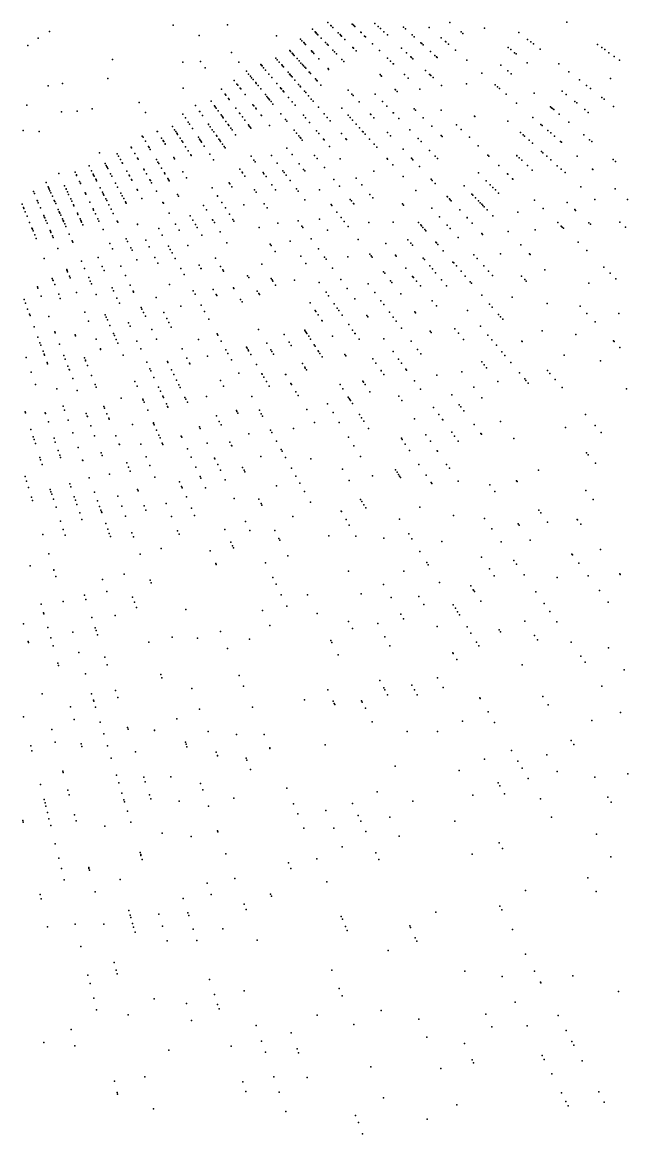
# Model space of a CAD drawing. Header units: metres. Extents: x -4327 to 4266, y -3886 to 3992.
# Drawn here: x 36.5 to 103.5, y -193.3 to -70.3 of the extents above; entities that cross this region are included whole.
import ezdxf

# ---------------------------------------------------------------- set-up
doc = ezdxf.new("R2010")
doc.units = ezdxf.units.M

msp = doc.modelspace()

# ---------------------------------------------------------------- linework, layer by layer
for p in [(53.24, -70.65, 2475.17), (59.23, -70.59, 2501.8), (68.63, -71.07, -120.72), (70.35, -70.35, -123.06), (70.68, -70.68, -118.79), (70.71, -70.71, -122.33), (70.9, -70.9, 2466.21), (73.03, -70.53, -117.12), (73.09, -70.58, -117.72), (73.21, -70.7, -126.04), (73.32, -70.8, -124.95), (75.55, -70.45, -115.55), (75.91, -70.79, -117.13), (76.15, -71.01, 2461.8), (78.69, -70.85, -116.26), (78.91, -71.05, -116.32), (81.56, -70.9, -117.99), (83.84, -70.35, -118.08), (87.65, -70.98, -116.99), (96.78, -70.32, -117.24), (38.32, -72.07, 2472.9), (39.54, -71.33, 2470.65), (56.09, -71.79, 2473.32), (64.67, -71.82, 2477.12), (67.32, -72.19, -122.09), (67.47, -72.36, -125.43), (68.92, -71.37, -124.25), (68.98, -71.43, -119.34), (69.02, -71.48, -125.41), (69.05, -71.5, -122.82), (69.17, -71.63, -124.28), (69.25, -71.71, -117.05), (69.61, -72.08, -116.61), (71.48, -71.48, -118.16), (71.69, -71.69, -115.92), (71.78, -71.78, -115.81), (71.86, -71.86, -124.87), (72.23, -72.23, -124.12), (73.97, -71.43, -117.32), (74.01, -71.47, -117.26), (74.4, -71.85, -115.44), (74.49, -71.93, -123.61), (76.55, -71.38, -116.69), (76.92, -71.73, -116.23), (79.65, -71.71, -115.75), (79.9, -71.95, -118.83), (82.89, -72.05, 2469.06), (83.35, -72.45, -115.43), (83.4, -72.49, -115.37), (85.07, -71.38, -117.6), (85.27, -71.55, -117.36), (91.47, -71.46, -115.5), (92.43, -72.22, -115.33), (92.78, -72.49, -114.88), (37.15, -72.9, 2478.65), (59.67, -73.68, 2499.95), (66.15, -73.46, -121.33), (66.21, -73.54, -125.73), (66.41, -73.75, -122.62), (67.69, -72.58, -117.43), (67.71, -72.61, -123.23), (67.84, -72.74, -122.76), (67.86, -72.77, -117.86), (68.52, -73.48, -117.7), (68.56, -73.53, -125.75), (68.61, -73.58, -125.7), (68.67, -73.64, -117.84), (70.07, -72.56, -116.36), (70.26, -72.75, -115.14), (70.36, -72.86, -125.15), (70.89, -73.41, -117.33), (71.08, -73.61, -115.09), (73.12, -73.12, -123.72), (73.19, -73.19, -117.05), (73.49, -73.49, -117.01), (75.29, -72.71, -116.69), (76.06, -73.45, -116.73), (78.48, -73.19, -118.34), (79.03, -73.7, -117.99), (80.64, -72.61, -117.58), (80.72, -72.68, -117.82), (80.89, -72.83, -115.9), (81.69, -73.55, -117.3), (83.67, -72.73, -117.78), (84.46, -73.42, -117.48), (90.3, -73.13, -115.38), (90.58, -73.35, -118.55), (91, -73.69, 2480.24), (93.07, -72.72, -114.5), (93.84, -73.31, -117.08), (100.16, -72.77, -115.77), (100.64, -73.12, -119.15), (100.96, -73.35, -118.36), (101.42, -73.69, -115.19), (46.53, -74.46, 2494.96), (54.3, -74.74, 2471.52), (56.27, -74.67, 2465.48), (60.51, -74.72, 2499.15), (64.59, -74.31, -120.04), (64.75, -74.49, -121.13), (64.96, -74.73, -117.29), (66.49, -73.85, -124.44), (66.52, -73.88, -125.05), (66.62, -73.99, -116.51), (66.94, -74.34, 2493.99), (67.16, -74.59, -123.32), (67.17, -74.6, -115.8), (67.37, -74.83, -125.95), (68.79, -73.77, 2480.95), (69.36, -74.38, -115.64), (71.29, -73.82, -124.7), (71.88, -74.44, 2478.59), (72.12, -74.68, -116.77), (76.92, -74.28, 2464.68), (77.27, -74.62, -118.58), (77.28, -74.63, -115.52), (77.57, -74.91, 2485.41), (77.59, -74.93, -115.11), (79.53, -74.16, -115.66), (79.59, -74.22, -115.24), (79.75, -74.36, -115.72), (82.17, -73.99, 2485.79), (82.35, -74.15, -117.48), (82.43, -74.22, -115.31), (85.71, -74.5, -117.28), (91.15, -73.81, 2484.23), (92.38, -74.81, -117.65), (95.89, -74.92, -116.55), (101.99, -74.1, 2470.03), (102.58, -74.53, -114.73), (56.79, -75.36, 2488.21), (61.34, -75.75, -118.58), (61.58, -76.05, -118.91), (62.94, -75.01, -119.51), (62.99, -75.07, -116.85), (63.01, -75.09, -118.45), (63.07, -75.16, -120.96), (63.23, -75.36, -119.14), (63.46, -75.63, -124.32), (63.81, -76.05, -117.08), (65.24, -75.05, -124.39), (65.27, -75.08, -124.03), (65.32, -75.14, -117.16), (65.43, -75.27, -118), (65.94, -75.86, -125.45), (66.11, -76.06, -116.12), (66.12, -76.07, -125.23), (66.17, -76.12, -118.03), (67.54, -75.01, -116.31), (67.65, -75.13, -125.62), (67.79, -75.29, 2491.94), (67.9, -75.41, -115.51), (68.29, -75.84, -117.99), (68.3, -75.86, -115.31), (68.41, -75.98, -117.16), (70.36, -75.45, -123.28), (70.42, -75.51, -123.53), (70.43, -75.53, -116.92), (76.11, -76.11, -116), (78.8, -76.09, -115.24), (78.8, -76.09, -115.24), (81.13, -75.65, -115.31), (81.59, -76.09, -117.12), (81.61, -76.1, -116.75), (81.72, -76.2, -117.3), (87.38, -75.96, -118.26), (89.47, -75.08, -118.66), (90.23, -75.71, -115.19), (90.62, -76.04, -118.23), (97.01, -75.79, -118.69), (39.42, -77.36, 2466.97), (40.99, -77.09, 2480.96), (40.99, -77.09, 2480.96), (45.99, -76.54, 2498.4), (59.99, -76.78, -119.58), (60.29, -77.17, -117.55), (60.38, -77.29, -115.79), (61.77, -76.27, -125.41), (61.91, -76.46, -124.59), (62.07, -76.65, -121.19), (62.36, -77, -117.24), (62.43, -77.09, -115.83), (62.62, -77.33, -117.21), (64.13, -76.42, -117.65), (64.15, -76.45, -115.64), (64.68, -77.09, -117.24), (66.28, -76.25, -115.9), (66.38, -76.36, -117.75), (66.7, -76.73, -125.48), (67.1, -77.19, -115.8), (67.28, -77.4, -115.22), (67.33, -77.45, -116.83), (68.96, -76.58, -117.45), (69.07, -76.71, -117.63), (69.17, -76.82, 2476.09), (69.58, -77.28, -116.96), (76.25, -76.25, -117.87), (76.28, -76.28, 2486.41), (79.21, -76.49, -117.12), (81.99, -76.45, -117.3), (82.91, -77.31, -116.43), (85.69, -77.15, 2500.09), (88.85, -77.24, -115.25), (98.16, -76.69, 2466.86), (98.94, -77.3, -117.92), (101.6, -76.56, 2465.97), (54.34, -77.61, 2498.2), (58.56, -77.71, -119.69), (58.97, -78.26, -116.2), (58.99, -78.28, -122.33), (59.07, -78.39, -124.45), (60.65, -77.62, -117.07), (60.67, -77.65, -126.05), (60.7, -77.69, -121.54), (61.18, -78.31, -123.48), (62.92, -77.7, -117.13), (63.43, -78.33, -125.23), (63.61, -78.55, -116.85), (63.7, -78.67, -114.73), (65.09, -77.57, -123.88), (65.15, -77.64, -125.09), (65.2, -77.7, -115.21), (65.38, -77.92, -115.29), (65.41, -77.96, -124.76), (65.47, -78.02, -123.07), (65.98, -78.64, -122.4), (67.74, -77.93, -123.53), (67.74, -77.93, -123.53), (67.89, -78.09, -117.41), (68.21, -78.47, 2458.3), (72.59, -77.84, -116.09), (72.98, -78.26, -115.57), (73.14, -78.43, -115.69), (75.59, -78.27, -117.65), (77.77, -77.77, -117.24), (77.81, -77.81, -114.77), (77.99, -77.99, -114.53), (80.5, -77.73, -116.45), (89.12, -77.47, -117.38), (89.31, -77.64, -117.12), (90.05, -78.28, -117.19), (93.17, -78.18, -116.62), (96.26, -77.95, -116.07), (96.71, -78.32, -119.46), (99.38, -77.64, -114.37), (100.65, -78.64, -118.53), (37.06, -79.48, 2491.96), (44.28, -79.89, 2479.82), (49.49, -79.21, 2462.73), (55.69, -79.53, -120.5), (57.43, -79.05, -117.41), (57.82, -79.58, -124.29), (57.88, -79.67, -121.95), (58, -79.82, -117.26), (59.34, -78.74, -122.5), (59.42, -78.85, -116.56), (60.15, -79.83, -115.18), (62.06, -79.44, -125.53), (62.17, -79.57, -114.95), (62.36, -79.82, -114.67), (62.37, -79.83, -125.45), (62.43, -79.91, -117.23), (63.81, -78.8, -124.73), (63.9, -78.91, -124.62), (64.06, -79.1, -114.23), (64.27, -79.37, -122.19), (66.41, -79.14, 2474.59), (66.71, -79.5, -116.47), (68.51, -78.82, -116.56), (68.72, -79.06, -116.27), (69.3, -79.72, 186.69), (71.88, -79.83, -118.58), (73.8, -79.14, -115.47), (76.39, -79.1, -115.19), (76.88, -79.61, 2488.04), (79.9, -79.9, -116.44), (91.2, -79.28, 2473.55), (94.98, -79.69, -118.49), (95.07, -79.78, -116.18), (95.17, -79.86, -118.22), (97.66, -79.09, -115.6), (97.86, -79.25, -114.95), (100.89, -78.83, 2481.95), (101.95, -79.65, -117.84), (40.89, -80.24, 2481.87), (42.62, -80.16, 2502.1), (50.17, -80.29, 2496.46), (54.29, -80.49, -118.9), (54.58, -80.91, -119.12), (56.15, -80.19, -116.6), (56.17, -80.21, -118.86), (56.47, -80.65, -123.57), (58.2, -80.11, -117.94), (58.54, -80.57, -116.15), (58.64, -80.71, -117.65), (58.71, -80.81, -118.19), (58.77, -80.89, 2492.75), (60.56, -80.36, -114.93), (60.6, -80.42, -124.98), (60.89, -80.8, -117.1), (62.96, -80.59, 2482.14), (63.01, -80.65, -123.95), (65.14, -80.44, -116.04), (65.65, -81.07, 2498.82), (67.64, -80.61, -116.17), (67.87, -80.89, -116.19), (69.92, -80.44, -117.66), (70.28, -80.85, -115.45), (70.28, -80.85, -115.45), (72.57, -80.6, 2468.62), (72.79, -80.84, -115.96), (73.06, -81.14, -115.24), (75.04, -80.47, -117.54), (75.08, -80.52, -117.48), (75.42, -80.88, -114.59), (77.58, -80.33, 2480.24), (77.59, -80.35, -116.99), (78.2, -80.97, -116.5), (80.03, -80.03, -116.25), (80.9, -80.9, -116.1), (82.87, -80.03, -116.02), (86.56, -80.72, -114.61), (86.61, -80.76, -114.54), (93.01, -80.86, -116), (95.32, -79.98, -118.02), (95.94, -80.5, -115.33), (98.77, -79.98, -118.84), (99.14, -80.29, 2499.5), (36.64, -82.29, 2482.37), (53.15, -81.85, -122.35), (53.39, -82.22, -122.63), (54.88, -81.37, -125.41), (54.89, -81.38, -121.56), (55.04, -81.6, -121.35), (55.37, -82.09, -116.64), (57.15, -81.61, -119.06), (57.15, -81.62, -115.45), (57.33, -81.88, -117.48), (57.56, -82.21, -114.49), (59.07, -81.3, -115.04), (59.31, -81.63, -124.81), (59.4, -81.76, -114.54), (59.6, -82.04, -117.23), (59.75, -82.23, -123.24), (61.16, -81.16, 2466.41), (61.55, -81.67, -116.81), (61.64, -81.8, -116.34), (61.74, -81.93, -122.46), (61.81, -82.02, -123.01), (63.87, -81.75, 2484.84), (65.82, -81.28, -116.09), (66.62, -82.27, 2503.01), (68.3, -81.4, -117.95), (69.09, -82.34, -115.46), (70.6, -81.22, -115.34), (73.46, -81.58, -115.37), (73.84, -82.01, -115.85), (79.4, -82.22, -115.86), (81.83, -81.83, -117.96), (84.56, -81.66, -118.26), (85.09, -82.17, -115.04), (90.25, -81.26, -116.45), (93.91, -81.63, -119.83), (94.04, -81.75, -120.01), (94.67, -82.29, -114.37), (96.99, -81.38, -114.94), (38.42, -82.39, 2468.08), (49.82, -82.91, -122.08), (49.9, -83.05, -119.05), (50.16, -83.48, -119.94), (51.48, -82.39, -124.28), (51.49, -82.41, -119.8), (51.5, -82.41, -119.14), (51.95, -83.13, -124.55), (52.12, -83.4, -116.88), (52.12, -83.42, -124.29), (52.19, -83.53, -115.77), (53.51, -82.4, -124.7), (53.63, -82.58, -124.84), (53.66, -82.62, -124.48), (53.73, -82.74, -115.96), (53.99, -83.14, -115.88), (54.18, -83.43, -115.26), (56.02, -83.05, -124.75), (56.14, -83.24, -117.1), (56.23, -83.37, -114.98), (56.25, -83.39, -124.43), (56.32, -83.5, -124.32), (56.37, -83.57, -114.76), (57.73, -82.45, -124.37), (58.01, -82.84, -123.99), (58.07, -82.94, -114.38), (58.29, -83.24, -114.04), (58.38, -83.38, -116.9), (58.48, -83.52, -122.66), (60.14, -82.78, -122.68), (66.87, -82.58, -117.95), (67.13, -82.9, -115.2), (67.27, -83.08, -117.36), (67.34, -83.16, -117.61), (67.5, -83.35, -115.33), (69.33, -82.62, -116.49), (69.85, -83.24, -114.7), (69.93, -83.34, -116.98), (71.84, -82.64, -114.94), (72.33, -83.2, -114.23), (72.41, -83.29, -116.88), (74.19, -82.4, -115.01), (74.25, -82.46, -117), (74.48, -82.71, -116.33), (74.96, -83.25, -116.33), (76.93, -82.5, -116.62), (77.27, -82.87, 2486.17), (80.33, -83.19, -118.39), (80.67, -83.53, -115.81), (82.86, -82.86, -115.09), (82.97, -82.97, -117.78), (85.99, -83.04, 2502.9), (91.63, -82.5, -118.48), (91.93, -82.77, -114.78), (92.1, -82.92, -116.01), (92.59, -83.37, -118.94), (92.61, -83.38, -118.19), (94.99, -82.57, -115.39), (95.41, -82.94, -114.4), (96.08, -83.52, 2467.72), (98.66, -82.79, 2496.68), (99.29, -83.32, -118.32), (99.54, -83.52, -117.96), (45.07, -84.76, 2460.38), (48.57, -84.13, -119.5), (48.63, -84.23, -117.79), (50.52, -84.08, -117.09), (50.57, -84.17, -121.86), (50.7, -84.38, -116.47), (52.34, -83.76, 2462.52), (52.36, -83.8, -115.5), (54.29, -83.6, -115.75), (54.61, -84.1, 2466.46), (54.91, -84.55, -117.07), (56.67, -84.02, -114.62), (58.69, -83.81, -116.1), (58.86, -84.05, -122.76), (58.98, -84.23, 2463.1), (65.81, -84.24, -115.33), (70.53, -84.05, -116.45), (75.47, -83.82, -115.59), (75.76, -84.14, -115.16), (78.68, -84.37, -117.97), (81.59, -84.49, -117.65), (86.96, -83.98, -116.3), (92.96, -83.7, -118.78), (93.97, -84.62, -116.96), (94.13, -84.76, -115.25), (96.17, -83.6, -118.12), (45.7, -85.96, -116.08), (47.04, -84.86, -118.95), (47.2, -85.15, -120.29), (47.4, -85.51, -122.84), (47.4, -85.51, -125.07), (47.59, -85.86, -123.48), (47.63, -85.92, -115.98), (48.98, -84.83, -118.5), (48.98, -84.84, -117.2), (49.27, -85.34, -118.02), (49.35, -85.47, -116.91), (51.39, -85.52, -125.08), (51.54, -85.78, 2494.99), (51.63, -85.93, -124.7), (53.29, -85.29, -124.12), (53.37, -85.42, -116.83), (53.37, -85.42, -125.28), (55.19, -84.98, -116.63), (55.24, -85.07, -116.87), (57.29, -84.93, -115.98), (57.7, -85.54, -117.33), (61.87, -85.15, -115.82), (62.17, -85.57, 2468.99), (62.3, -85.75, -115.48), (64.09, -85.05, -115.02), (64.74, -85.91, -115.04), (66.38, -84.96, -117.21), (67.17, -85.98, -116.69), (68.88, -85.06, -117.05), (69.15, -85.39, -116.99), (71.7, -85.44, -116.45), (76.9, -85.41, -118.04), (76.95, -85.46, -117.98), (79.61, -85.37, -118.72), (79.63, -85.39, -115.17), (79.75, -85.53, -114.98), (82.22, -85.14, -116.75), (82.45, -85.38, 2485.17), (88.03, -85.01, -116.19), (88.16, -85.13, -116.37), (91.23, -85.07, -115.5), (91.24, -85.08, -119.49), (91.51, -85.33, -118.02), (91.78, -85.58, -115.05), (94.55, -85.13, -118.7), (95.01, -85.54, 2478.2), (97.91, -85.12, -118.56), (101.91, -85.51, 2499.21), (102.17, -85.73, -119.76), (40.59, -87.05, -117.49), (42.38, -86.89, -120.52), (42.54, -87.21, -116.35), (42.56, -87.26, -118.9), (43.93, -86.21, 2479.86), (43.93, -86.22, -119.16), (44.2, -86.75, -119.64), (44.38, -87.11, 2471.07), (44.4, -87.14, -116.36), (44.44, -87.22, -124.66), (45.81, -86.15, -116.22), (45.82, -86.18, -115.87), (45.9, -86.32, -123.8), (45.92, -86.35, -117.66), (45.99, -86.49, -124.61), (46.3, -87.08, -115.66), (48.12, -86.81, -115.12), (48.36, -87.24, -115.69), (49.98, -86.57, -115.83), (50.02, -86.63, -115.77), (50.28, -87.09, -125.09), (51.95, -86.46, -114.71), (52.26, -86.98, -123.71), (52.32, -87.07, 2465.41), (54.29, -86.88, -115.98), (60.61, -86.56, 2498.52), (60.85, -86.9, -117.76), (60.9, -86.98, -115.31), (63.17, -86.94, -114.8), (63.26, -87.07, -117.38), (65.37, -86.75, -116.8), (65.52, -86.95, -116.56), (65.73, -87.22, -114.52), (67.66, -86.6, -113.87), (67.79, -86.77, -114.71), (69.96, -86.39, 2499.28), (75.44, -86.79, -117.98), (77.54, -86.11, -117.47), (80.46, -86.28, -114.99), (86.99, -86.99, 2490.46), (89.24, -86.18, -118.05), (89.24, -86.18, -115.12), (90.2, -87.1, -119.19), (90.23, -87.14, -117.68), (92.41, -86.17, -118.54), (92.95, -86.68, -116.27), (95.72, -86.19, -118.09), (96.15, -86.57, -117.84), (96.57, -86.95, -117.58), (99.6, -86.58, -117.2), (99.65, -86.62, -117.13), (39.19, -88.03, 2504.65), (41.22, -88.4, -123.66), (41.22, -88.41, -116.57), (42.89, -87.93, -121.83), (42.98, -88.13, -123.89), (43, -88.17, -123.54), (44.51, -87.36, -124.86), (44.68, -87.69, -123.93), (44.7, -87.73, -115.47), (44.77, -87.87, -115.66), (46.45, -87.36, -115.39), (46.85, -88.11, 2488), (48.39, -87.31, -124.72), (48.61, -87.7, -117.21), (48.66, -87.78, -124.29), (50.67, -87.76, -123.82), (50.71, -87.84, -124.07), (50.84, -88.07, -122.88), (50.84, -88.07, -122.88), (52.64, -87.6, -122.13), (52.7, -87.7, -116.1), (52.72, -87.75, -123.29), (52.79, -87.85, -114.27), (54.69, -87.52, -116.32), (59.42, -88.09, -117.95), (59.49, -88.2, -117.83), (61.17, -87.36, -117.6), (63.5, -87.39, -116.67), (64.16, -88.31, -114.58), (66.18, -87.82, -116.57), (71.02, -87.7, -115.53), (71.64, -88.46, -115.27), (73.49, -87.58, -114.77), (74.09, -88.29, -114.19), (78.67, -87.37, -114.34), (81.76, -87.68, -116.98), (81.89, -87.82, -116.78), (82.2, -88.14, -116.32), (85.4, -88.43, -115.96), (87.86, -87.86, -114.92), (88.3, -88.3, -114.61), (90.75, -87.64, -118.74), (90.79, -87.67, 2472.78), (37.8, -89.05, -120.47), (37.9, -89.28, -118.65), (39.41, -88.52, 2483.36), (39.47, -88.66, -119.25), (39.48, -88.67, -118.6), (39.53, -88.78, -119.14), (39.61, -88.97, -117.03), (39.71, -89.2, -116.82), (39.87, -89.55, -116.5), (41.39, -88.75, -116.25), (41.4, -88.79, -121.72), (41.54, -89.09, -122.42), (41.67, -89.37, -115.01), (43.5, -89.18, -115.47), (43.52, -89.23, -117.73), (43.58, -89.35, -115.31), (45.16, -88.63, -116.91), (45.41, -89.12, -124.56), (45.41, -89.12, -124.56), (45.5, -89.31, -116.26), (45.58, -89.45, -116.45), (47.09, -88.55, -116.2), (47.43, -89.21, -116.55), (47.45, -89.24, 2485.95), (47.59, -89.51, -123.46), (49.24, -88.82, -116.76), (49.27, -88.88, -116.71), (51.38, -88.99, -115.7), (53.7, -89.38, -115.36), (53.82, -89.57, -115.49), (57.56, -88.64, 2466.99), (58.14, -89.53, -114.79), (58.15, -89.55, -115.44), (59.72, -88.53, -115.08), (62.22, -88.85, -117.28), (62.4, -89.12, -116.98), (64.54, -88.84, 2499.34), (66.88, -88.75, -116.15), (67.07, -89, -115.85), (69.42, -88.85, -116.32), (74.99, -89.36, -114.2), (80.06, -88.92, 2476.86), (83.54, -89.59, -118.23), (83.59, -89.64, -115.62), (86.25, -89.32, 2485.9), (86.36, -89.43, -114.85), (86.66, -89.74, -119.49), (88.59, -88.59, -118.57), (88.87, -88.87, -118.16), (89.22, -89.22, -114.67), (98.31, -88.52, -116.84), (102.11, -88.76, -118.72), (36.54, -90.44, -115.92), (36.69, -90.82, -115.9), (36.73, -90.91, -115.5), (38.21, -90.02, -115.71), (38.24, -90.08, -115.66), (38.32, -90.28, -115.15), (38.56, -90.85, -116.91), (40.09, -90.04, 2491.3), (40.14, -90.16, -116.91), (40.24, -90.38, 2466.52), (41.9, -89.86, -117.18), (42.02, -90.12, -125.35), (42.21, -90.52, -114.58), (42.26, -90.63, -114.47), (44, -90.21, -124.29), (44.37, -90.96, -114.08), (45.78, -89.84, -114.41), (45.88, -90.04, -114.54), (46.12, -90.51, -116.41), (47.76, -89.82, -122.52), (47.95, -90.19, -123.15), (48, -90.28, -122.74), (48.03, -90.33, -114.44), (49.78, -89.8, -116.12), (52.1, -90.25, 2496.08), (52.14, -90.3, -115.36), (52.16, -90.34, -115.66), (56.6, -90.58, -114.73), (58.62, -90.27, -114.98), (59.01, -90.86, -116.37), (61.04, -90.5, -114.22), (63.31, -90.41, 2451.27), (63.62, -90.86, -116.69), (67.79, -89.96, -116.08), (70.7, -90.49, -117.43), (70.79, -90.6, -115.54), (72.81, -89.91, -117.29), (72.95, -90.08, 2483.8), (73.18, -90.38, -114.22), (73.21, -90.41, -116.65), (75.31, -89.75, 2481.49), (78.58, -90.4, -116.37), (78.7, -90.54, -116.54), (81.85, -90.9, -115.89), (83.81, -89.87, -115.29), (83.88, -89.95, -118.45), (83.98, -90.06, -115.02), (87, -90.09, -118.26), (87.2, -90.3, -118.67), (87.36, -90.46, -117.34), (87.48, -90.59, -117.89), (87.61, -90.72, -114.74), (93.21, -90.01, -117.63), (94.16, -90.93, -117.28), (96.79, -90.26, -116.77), (99.86, -89.91, -115.59), (103.47, -89.94, -115.48), (36.88, -91.29, 2488.55), (37.08, -91.77, -115.69), (38.92, -91.69, -114.15), (38.93, -91.73, -123.26), (39.01, -91.91, -116.59), (39.03, -91.94, -116.89), (40.52, -91.02, -117.1), (40.64, -91.28, -114.88), (40.68, -91.36, -124.26), (40.7, -91.42, -124.2), (40.81, -91.67, -123.98), (41, -92.08, -114.11), (42.64, -91.44, -114.35), (42.7, -91.57, -116.55), (42.94, -92.08, -123.6), (44.43, -91.1, -116.28), (44.63, -91.5, -123.43), (44.9, -92.06, -116.34), (46.36, -90.99, -122.85), (46.61, -91.48, 2491.89), (52.79, -91.43, -115.53), (52.79, -91.43, -115.53), (55.12, -91.74, -117.25), (56.91, -91.08, -114.86), (57.6, -92.18, -113.98), (59.46, -91.56, -116.63), (59.83, -92.13, -116.33), (69.4, -92.09, -117.67), (71.35, -91.32, 2483.3), (71.82, -91.93, -114.2), (82.69, -91.84, -114.55), (84.92, -91.06, 2465.86), (85.73, -91.93, -117.41), (85.74, -91.94, -116.65), (87.96, -91.08, -117.88), (88.59, -91.73, 2498.5), (91.34, -91.34, -118.43), (97.64, -91.05, -119.23), (97.74, -91.14, -119.08), (37.36, -92.47, -115.04), (37.61, -93.1, -123.93), (37.63, -93.15, -117.05), (37.67, -93.22, -123.82), (37.74, -93.41, -116.47), (39.15, -92.24, -124.09), (39.29, -92.56, -114.98), (39.63, -93.36, -123.1), (39.66, -93.42, -121.42), (41.07, -92.24, -122.83), (41.09, -92.28, -123.43), (41.11, -92.34, -114.19), (41.12, -92.36, -113.84), (41.24, -92.63, -122.8), (41.37, -92.91, -122.22), (43.01, -92.24, -122.16), (43.04, -92.31, -123.07), (43.11, -92.45, -121.64), (43.24, -92.73, -116.1), (45.03, -92.32, -116.42), (45.48, -93.25, 2485.09), (47.04, -92.32, -116.28), (47.1, -92.44, -116.17), (49.27, -92.66, -115.09), (49.3, -92.71, -116.04), (51.63, -93.14, -115.02), (53.5, -92.67, -117.61), (53.89, -93.33, -116.9), (55.41, -92.22, -114.68), (55.69, -92.69, -116.91), (55.89, -93.02, -113.8), (57.63, -92.22, -116.68), (57.79, -92.48, -113.98), (59.95, -92.31, -116.81), (62.74, -93.02, 2461.94), (64.81, -92.56, -115.04), (67.06, -92.29, -115.02), (67.47, -92.87, -117.13), (67.59, -93.04, -114.81), (70.31, -93.31, -114.38), (72.16, -92.35, -116.5), (72.59, -92.91, 2497.22), (74.89, -92.48, -115.74), (77.57, -92.45, -114.71), (80.37, -92.46, -115.69), (80.62, -92.74, -115.66), (80.7, -92.83, -118.07), (80.86, -93.02, -118.18), (81.07, -93.26, -117.84), (81.19, -93.4, -114.72), (83.52, -92.76, -117.61), (83.86, -93.13, -117.44), (86.29, -92.53, -116.89), (93.28, -93.28, -116.51), (95.76, -92.47, -119.67), (96.16, -92.86, -116.01), (96.27, -92.97, -118.86), (96.41, -93.11, -118.65), (99.22, -92.52, 2497.32), (99.37, -92.67, -118.44), (102.64, -92.42, -117.37), (103.25, -92.97, -117.95), (37.92, -93.85, -121.64), (38.08, -94.25, -121.61), (39.71, -93.54, -121.31), (39.72, -93.57, -121.61), (39.87, -93.94, -115.67), (39.96, -94.14, 2482.14), (41.74, -93.75, -114.16), (42.07, -94.49, -115.44), (42.15, -94.66, -115.27), (42.15, -94.66, 2482.09), (48.04, -94.29, -117.33), (48.19, -94.57, -115.01), (50.21, -94.43, -114.25), (52.03, -93.87, -113.9), (56.41, -93.88, -115.61), (58.42, -93.5, -115.61), (66.19, -94.53, -117.24), (68.49, -94.27, -116.46), (73.71, -94.35, -116.06), (79.19, -94.38, -114.95), (82.28, -94.65, -118.43), (84.75, -94.13, -116), (87.38, -93.7, -118.11), (87.46, -93.79, -117.97), (90.27, -93.48, -117.2), (98.02, -94.66, -114.91), (40.46, -95.33, -115.33), (46.23, -94.79, -115.29), (46.53, -95.4, -117.04), (48.55, -95.29, -114.25), (48.68, -95.54, -114.68), (50.59, -95.16, -116.9), (52.7, -95.07, -116.38), (52.9, -95.44, -113.92), (53.11, -95.82, -113.51), (54.85, -95, 2466.06), (59.18, -94.71, -115.97), (63.97, -94.85, -117.5), (64.08, -95.01, -117.32), (64.53, -95.67, -117.24), (69.31, -95.4, -116.83), (76.76, -94.79, -117.34), (79.51, -94.76, -114.41), (79.7, -94.98, 2482.41), (82.34, -94.73, -117.24), (82.51, -94.92, -116.96), (83.1, -95.59, -116), (91.68, -94.93, -116.44), (98.98, -95.58, -117.98), (38.97, -96.44, -115.59), (43.08, -96.75, -116.91), (44.92, -96.34, -114.18), (49.23, -96.61, -114.58), (51.22, -96.34, -116.69), (51.55, -96.95, -116.03), (53.47, -96.47, -115.91), (57.93, -96.41, 2467.94), (63.04, -97.07, -114.42), (67.37, -96.21, -116.24), (67.92, -97, -116.69), (69.98, -96.32, -115.67), (70.14, -96.54, 2470.37), (72.55, -96.27, -115.21), (74.98, -95.97, -115), (75.13, -96.17, -117.27), (75.24, -96.31, -114.91), (77.81, -96.09, -114.48), (77.89, -96.18, -114.72), (80.89, -96.41, -116.14), (81.02, -96.56, -118.12), (84.18, -96.84, 2487.19), (84.26, -96.93, -117.76), (86.49, -96.06, -117.22), (86.84, -96.44, -116.66), (89.45, -95.92, -116.99), (92.64, -95.93, -116.38), (92.71, -96, -118.92), (41.46, -97.68, -114.35), (41.49, -97.73, -114.29), (41.5, -97.78, -114.59), (41.56, -97.91, -117.17), (43.44, -97.57, 2492.96), (45.38, -97.33, -116.24), (45.59, -97.77, -116.13), (47.46, -97.3, -114.39), (47.96, -98.33, -114.34), (54.07, -97.54, -115.42), (54.45, -98.23, -115.36), (56.12, -97.2, -115.78), (56.31, -97.54, -116.44), (56.32, -97.54, 2501.47), (58.48, -97.32, -114.85), (58.71, -97.71, -115.81), (58.8, -97.86, -117.39), (70.86, -97.53, -114.84), (76.5, -97.92, -114.18), (76.63, -98.09, -116.52), (78.98, -97.53, -113.19), (81.61, -97.26, -116.03), (81.9, -97.6, -115.54), (82.25, -98.02, -116.8), (84.56, -97.27, -117.27), (85.07, -97.86, 2487.12), (87.59, -97.28, -116.9), (88.1, -97.85, -116.04), (88.54, -98.33, -118.69), (94.34, -97.69, -118.51), (100.86, -97.4, -116.81), (101.55, -98.07, -116.83), (38.22, -99.57, 2489.47), (39.86, -98.65, -116.81), (39.94, -98.86, -113.53), (39.95, -98.87, -114.54), (40.13, -99.34, -114.08), (41.76, -98.39, -114.31), (41.85, -98.59, 2499.96), (43.89, -98.57, -116.79), (44.06, -98.96, -116.73), (44.19, -99.25, -116.44), (48.48, -99.4, -115.97), (52.81, -99.33, 2468.44), (61.46, -98.36, -114.53), (61.59, -98.57, -114.28), (64.07, -98.65, -116.42), (64.17, -98.81, 2495.47), (64.27, -98.97, -116.03), (64.55, -99.4, -115.52), (66.67, -98.84, -116.58), (69.39, -99.1, -115.12), (71.76, -98.77, -117.58), (74.79, -99.25, -117.1), (77.28, -98.91, -116.86), (77.42, -99.09, -113.66), (79.71, -98.43, -116), (79.79, -98.53, -116.24), (79.81, -98.56, -117.3), (80.13, -98.95, -117.12), (80.57, -99.49, -116.73), (82.9, -98.8, 2473.89), (83.46, -99.46, 2464.58), (85.53, -98.4, 2474.82), (86.08, -99.03, -116.92), (86.21, -99.17, -116.71), (91.75, -98.39, -118.83), (92.11, -98.78, -114.78), (92.28, -98.96, 2466.04), (99.19, -99.19, -117.13), (102.2, -98.69, -116.14), (38.28, -99.73, -114.37), (38.62, -100.62, -114.51), (40.57, -100.41, -116.07), (42.54, -100.23, -113.8), (44.72, -100.44, 2471.81), (46.48, -99.68, 2503.34), (46.63, -100.01, 2480.8), (48.8, -100.06, 2502.78), (48.84, -100.14, -115.18), (48.86, -100.18, -115.48), (51.35, -100.77, 2481.67), (55.44, -100.02, -117.2), (55.66, -100.41, -116.76), (57.66, -99.87, 2500.34), (57.98, -100.43, -116.67), (58.05, -100.54, -116.54), (59.9, -99.69, -113.49), (59.95, -99.77, -116.59), (62.54, -100.08, 2470.93), (62.7, -100.34, -116.08), (62.77, -100.45, -115.58), (70.14, -100.16, -114.84), (70.42, -100.58, -117.22), (72.49, -99.78, -114.07), (75.53, -100.23, -113.56), (78.4, -100.35, -115.99), (87.37, -100.51, -115.83), (90.71, -100.74, -118.04), (36.76, -100.99, -116.84), (36.9, -101.38, -114.75), (40.75, -100.86, -115.96), (47.02, -100.84, -114.28), (47.29, -101.4, -115.42), (49.68, -101.86, -117.16), (54.09, -101.72, -113.89), (56.32, -101.61, -113.98), (60.68, -100.98, -116.59), (60.85, -101.26, -115.9), (68.38, -101.37, -114.84), (71.04, -101.45, -116.82), (71.38, -101.94, -113.97), (73.31, -100.9, -116.62), (76.21, -101.13, -117.5), (76.52, -101.54, -116.95), (81.88, -101.12, 2469.83), (82.35, -101.69, -115.83), (88.22, -101.49, -118.52), (88.52, -101.83, -118.39), (94.58, -101.43, -116.69), (98.25, -101.74, -116.13), (37.14, -102.05, -116.14), (37.35, -102.62, -113.15), (37.4, -102.75, 2488.85), (39.48, -102.85, -116.03), (43.46, -102.4, -115), (45.72, -102.68, 2496.22), (45.84, -102.95, -114.99), (45.96, -103.22, -115.04), (49.78, -102.06, -114.49), (49.96, -102.43, -116.54), (50.16, -102.84, -117.14), (52.2, -102.44, -113.42), (52.53, -103.1, -116.92), (56.71, -102.31, -113.52), (57.18, -103.16, 2469.68), (68.93, -102.19, 2467.92), (69.02, -102.33, 2498.7), (69.26, -102.68, -116.45), (71.56, -102.19, -113.63), (71.93, -102.72, -116.62), (74.66, -102.76, -117.09), (74.78, -102.92, 2492.51), (77.17, -102.4, -115.39), (77.58, -102.95, 2472.64), (79.97, -102.35, 2491.37), (80.05, -102.46, -116.37), (85.77, -102.21, -115.16), (89.23, -102.65, -114.82), (89.45, -102.89, 2484.76), (89.69, -103.18, -117.47), (99, -102.52, -115.99), (102.52, -102.52, 2470), (37.85, -104, -115.55), (43.88, -103.37, -113.97), (46.24, -103.85, 2464.88), (48.3, -103.58, -114.1), (48.46, -103.92, -117.25), (50.87, -104.29, -116.6), (52.75, -103.53, -113.25), (53.02, -104.06, -113.71), (62.66, -104.29, -114.76), (67.78, -104.37, -113.97), (67.81, -104.42, -113.9), (69.68, -103.31, -115.63), (69.72, -103.36, -115.94), (72.65, -103.75, 2481.52), (73.08, -104.37, -115.54), (77.91, -103.39, -116.63), (78.48, -104.15, 2501.35), (84.4, -104.22, -117.42), (87.22, -103.94, -114.05), (94.05, -104.45, 2487.28), (99.89, -103.44, -115.6), (38.28, -105.17, -114.7), (40.14, -104.58, 2487.73), (40.19, -104.69, -115.18), (42.38, -104.89, -114.56), (42.43, -105.01, -114.43), (44.73, -105.38, 2482.11), (46.63, -104.73, -114.46), (46.73, -104.96, -114.21), (46.93, -105.4, -116.2), (49.23, -105.58, -112.93), (51.39, -105.36, -113.26), (56.05, -105.41, -114.98), (58.09, -104.79, -115.26), (58.17, -104.95, -115.43), (58.54, -105.61, -114.27), (65.52, -104.86, -117.4), (66.05, -105.69, -113.77), (67.88, -104.52, 2495.14), (67.95, -104.63, -113.63), (68.03, -104.76, 2500.88), (68.22, -105.04, -113.09), (68.42, -105.36, -113.79), (70.85, -105.03, -117.44), (73.33, -104.73, -115.43), (73.36, -104.76, -116.87), (73.79, -105.39, -116.03), (76.54, -105.35, -116.54), (79.56, -105.58, -118.06), (81.64, -104.5, -115.34), (81.75, -104.63, -117.8), (84.8, -104.72, -114.39), (85.35, -105.4, -114.12), (88.04, -104.92, -117.18), (88.49, -105.46, -117.51), (91.78, -105.58, -116.81), (91.82, -105.63, -116.73), (97.76, -104.84, -115.76), (101.93, -105.55, -114.71), (102.01, -105.63, -118.19), (38.5, -105.79, -114.75), (38.59, -106.03, -114.14), (38.84, -106.71, -117.28), (40.65, -105.91, -114.25), (45.18, -106.44, -113.82), (45.21, -106.5, -113.75), (47.12, -105.83, -116.79), (49.64, -106.46, -115.87), (54.23, -106.43, -114.91), (59.07, -106.57, -114.56), (61.34, -106.25, 2483.47), (61.42, -106.38, -114.24), (61.51, -106.54, -114.04), (61.58, -106.65, 2465.68), (63.58, -105.82, -114.31), (64.03, -106.57, -113.74), (64.14, -106.75, -116.45), (66.27, -106.06, -113.66), (68.83, -105.99, -117.78), (68.93, -106.15, 2479.77), (69.26, -106.65, -115.82), (69.32, -106.75, -115.68), (77.56, -106.75, -118.35), (80.26, -106.51, -114.85), (88.98, -106.04, -116.61), (89.59, -106.77, -115.86), (102.64, -106.28, -117.46), (36.99, -107.42, -116.18), (38.96, -107.05, 2499.66), (39, -107.16, -114.35), (39.29, -107.96, -116.33), (39.34, -108.1, -113.35), (41.14, -107.18, -116.76), (41.3, -107.59, -114.56), (43.41, -107.43, -116.06), (43.52, -107.71, -116.11), (43.54, -107.77, -113.91), (47.7, -107.13, -116.43), (50.32, -107.92, -115.3), (52.6, -107.85, 2484.1), (52.61, -107.86, -114.69), (52.66, -107.97, -114.56), (54.76, -107.48, 2497.09), (55.04, -108.03, -117.02), (55.09, -108.12, -115.09), (57.03, -107.26, -117.12), (59.29, -106.97, -116.63), (59.68, -107.66, -117.26), (61.82, -107.08, -113.36), (62.45, -108.17, -116.79), (64.32, -107.04, -113.12), (67.52, -108.05, -115.54), (67.54, -108.08, 2470.46), (69.46, -106.96, -115.4), (69.7, -107.33, -114.92), (72.22, -107.07, -116.23), (72.33, -107.23, -116.01), (75.3, -107.54, -116.09), (75.65, -108.04, -118.04), (78.17, -107.59, -115.67), (78.49, -108.03, -118.46), (80.64, -107.01, -114.88), (87.36, -107.88, -116.54), (89.93, -107.18, 2500.09), (90.57, -107.94, -115.19), (96.46, -107.13, -114.74), (100.5, -107.77, -117.55), (37.54, -109.03, -116.26), (41.59, -108.35, -113.74), (41.74, -108.74, -116.16), (41.75, -108.75, -113.3), (43.75, -108.29, -113.34), (44.19, -109.38, -115.36), (50.66, -108.65, -114.82), (50.76, -108.87, 2486.6), (53.04, -108.75, -114.01), (53.31, -109.29, -114.83), (60.5, -109.14, -116.18), (63.05, -109.21, -115.87), (63.08, -109.26, -116.17), (65.65, -109.27, -115.47), (65.68, -109.3, -116.91), (67.78, -108.48, -115.36), (67.84, -108.57, -116.73), (67.97, -108.78, -116.83), (76.22, -108.85, 2496.47), (76.24, -108.88, -115.36), (76.53, -109.3, -115.16), (78.98, -108.7, 2498.64), (79.05, -108.81, -116.98), (82.39, -109.34, -116.86), (85.15, -108.99, -116.37), (87.64, -108.22, -116.01), (87.9, -108.54, 2471.56), (91.53, -109.08, -118.49), (94.62, -108.85, -114.66), (94.9, -109.17, 2487.55), (38.01, -110.38, -113.04), (42.12, -109.73, 2489.48), (44.59, -110.37, -114.26), (49, -110.07, 2494.09), (49.24, -110.59, -116.84), (51.11, -109.61, -116.6), (51.11, -109.61, -114.08), (53.61, -109.92, 2503.26), (53.85, -110.41, -113.87), (58.45, -109.94, -113.53), (58.8, -110.59, -113.09), (63.27, -109.59, -115.01), (63.55, -110.07, -115.51), (63.84, -110.57, 2501.49), (66.26, -110.28, -116.03), (66.32, -110.37, 2495.93), (71.7, -110.4, 2498.78), (74.21, -110.02, -118.25), (74.28, -110.13, -118.11), (74.45, -110.37, 2501.21), (79.91, -109.99, -117.21), (89.13, -110.06, -118.25), (92.11, -109.77, -117.8), (92.25, -109.93, 2467.83), (92.5, -110.23, -114.27), (95.48, -109.83, 2479.23), (40.35, -110.86, -114.99), (42.63, -111.06, -115.06), (44.72, -110.68, -115.72), (51.61, -110.67, -116.83), (51.82, -111.13, 2482.22), (52.08, -111.68, -116.75), (52.15, -111.84, 2497.95), (54, -110.71, -116.44), (54.54, -111.83, -116.21), (56.91, -111.7, -115.56), (61.92, -111.7, -116.33), (66.81, -111.19, -115.97), (67.06, -111.61, 2471.57), (71.98, -110.85, -115.46), (72.6, -111.79, -114.16), (75, -111.19, -114.74), (78.2, -111.68, -117.15), (80.58, -110.91, 2498.49), (84.05, -111.54, 2495.6), (86.47, -110.68, -114.95), (87.38, -111.85, -115.51), (96.24, -110.72, 2499.2), (103.37, -110.86, 2489.39), (41.05, -112.78, -114.32), (45.58, -112.82, -116.93), (45.65, -112.99, -116.73), (47.5, -111.9, -116.69), (49.86, -112, -114.13), (49.91, -112.11, -114), (50.02, -112.34, -113.73), (52.48, -112.54, -115.74), (52.61, -112.82, -115.77), (52.65, -112.9, -113.46), (54.64, -112.02, -113.4), (54.8, -112.35, 2502.63), (70.31, -112.51, -115.27), (72.68, -111.92, 2481.66), (72.77, -112.06, -115.32), (72.84, -112.17, -115.18), (73.06, -112.5, 2494.4), (78.53, -112.16, 2470.71), (82.04, -112.92, -115.63), (84.88, -112.64, 2471.98), (85.03, -112.84, -115.51), (36.85, -113.4, 2496.65), (36.89, -113.53, 2499.4), (39.09, -113.52, -115), (39.11, -113.59, -114.19), (41.21, -113.23, 2466.56), (43.6, -113.59, -116.93), (43.72, -113.9, -116.22), (43.74, -113.94, -116.9), (45.91, -113.63, -116.37), (46.11, -114.13, -113.6), (46.16, -114.24, -113.46), (50.42, -113.24, -113.4), (58.01, -113.85, -116.26), (60.23, -113.27, -114.57), (60.28, -113.37, -116.31), (60.38, -113.55, -114.22), (62.77, -113.24, -113.98), (62.98, -113.62, -115.76), (63.13, -113.89, 2497.61), (68, -113.16, -117.9), (70.91, -113.47, -115.1), (73.83, -113.7, -117.65), (74.08, -114.07, -117.13), (79.94, -114.17, -115.09), (82.6, -113.69, 2462.99), (83.02, -114.27, -118.32), (83.05, -114.31, -115.9), (85.39, -113.31, -118.33), (98.84, -113.71, 2474.42), (37.49, -115.37, -113.68), (39.43, -114.52, -114.25), (41.62, -114.34, -113.65), (44.13, -114.97, -113.53), (48.73, -114.81, -116.25), (51.04, -114.64, -115.43), (51.07, -114.69, -115.36), (51.14, -114.85, 2489.83), (51.39, -115.43, -115.59), (56.13, -115.08, -115.22), (56.21, -115.24, -115.77), (58.33, -114.47, -115.49), (58.53, -114.86, -114.62), (63.98, -115.43, 2479.49), (66.53, -115.24, 2499.96), (68.85, -114.58, -114.87), (71.6, -114.59, -113.94), (74.32, -114.45, -116.61), (74.84, -115.24, -117.81), (86.51, -114.8, -118.04), (89.45, -114.49, -113.71), (96.61, -115.14, -115), (99.91, -114.93, 2501.12), (37.75, -116.19, -117.14), (37.85, -116.48, -113.9), (40.06, -116.34, -116.58), (40.2, -116.76, -116.1), (42.12, -115.74, -116.81), (44.55, -116.05, 2461.86), (46.9, -116.07, -112.78), (51.65, -116, -114.9), (51.78, -116.29, -114.55), (54.13, -116.09, -115.91), (54.19, -116.21, -113.88), (59.49, -116.76, -115.23), (61.59, -115.84, -118.07), (64.13, -115.69, -117.61), (64.65, -116.64, -114.47), (72.62, -116.21, -117.1), (78.47, -116.34, -115.1), (78.48, -116.34, -115.49), (78.56, -116.47, 2486.03), (81.19, -115.95, -115.2), (81.68, -116.64, -118.1), (84.04, -115.67, -117.4), (84.36, -116.11, -114.35), (84.76, -116.66, 2503.35), (87.25, -115.79, -114.1), (87.32, -115.88, -117.57), (90.92, -116.37, -116.35), (100.57, -115.69, -118.49), (37.99, -116.91, -116.34), (40.53, -117.7, -116.14), (42.71, -117.34, -115.36), (45.28, -117.96, -115.22), (47.27, -116.99, -115.05), (47.29, -117.04, -114.98), (49.66, -116.98, -116.64), (52.03, -116.86, -114.61), (52.1, -117.03, -114.02), (54.8, -117.51, -115.28), (57, -116.87, -115.99), (59.68, -117.12, -118.16), (59.71, -117.18, -118.09), (65.17, -117.58, 2499.89), (65.29, -117.78, -113.31), (73.22, -117.18, -115.75), (78.9, -116.97, -114.57), (79.37, -117.67, -115.51), (82.42, -117.71, -114.11), (82.47, -117.77, 2495.86), (98.95, -117.93, -118.06), (38.49, -118.46, -115.7), (38.57, -118.71, -112.45), (38.74, -119.22, -115.56), (40.7, -118.19, -112.99), (40.79, -118.48, -115.26), (43.22, -118.74, 2475.78), (43.24, -118.8, -115.15), (45.39, -118.24, -116.37), (48.11, -119.06, -114.43), (50.25, -118.38, -113.84), (55.22, -118.42, 2480.31), (57.82, -118.55, -117.66), (57.85, -118.61, -117.59), (58.16, -119.24, -116.79), (62.93, -118.35, -113.67), (65.66, -118.45, -113.96), (68.47, -118.6, 2471.21), (73.95, -118.34, 2469.31), (80.42, -119.22, -117.17), (83.48, -119.23, -117.41), (99.14, -118.15, 2488.22), (99.94, -119.1, -116.03), (46.18, -120.29, -113.94), (48.29, -119.53, -114.24), (48.47, -119.97, 2481.88), (50.66, -119.35, -115.28), (55.74, -119.53, -118.04), (58.46, -119.86, -114.47), (60.91, -119.55, -113.9), (61.08, -119.88, 2501.89), (61.17, -120.06, -117.07), (66.31, -119.63, -116.24), (71.95, -119.74, -115.09), (77.82, -119.83, -114.74), (77.99, -120.1, -114.74), (78.16, -120.36, -114.35), (81.21, -120.4, -117.01), (83.78, -119.65, -117.16), (93.65, -119.87, -118.78), (36.86, -120.56, 2496.82), (37.02, -121.08, -114.57), (41.79, -121.36, -114.87), (41.79, -121.36, -115.25), (41.91, -121.71, -115.21), (43.94, -120.72, -116.24), (51.2, -120.62, -114.48), (53.94, -121.14, -114.58), (54.17, -121.66, -114.31), (56.23, -120.58, -117.12), (56.31, -120.75, -113.85), (58.98, -120.94, 2502.13), (64.66, -121.61, -115.89), (66.81, -120.53, 2462.4), (67.23, -121.29, -115.53), (72.7, -121, 2498.01), (75.29, -120.49, -118.1), (78.26, -120.51, -113.72), (78.38, -120.69, 2498.11), (81.76, -121.21, 2490.71), (81.83, -121.32, 2469.92), (84.77, -121.07, -116.19), (88.27, -121.5, 2466.43), (91.22, -121.05, -116.63), (91.27, -121.12, -114.87), (37.23, -121.78, -116.37), (37.56, -122.86, -113.98), (39.64, -122.01, -114.57), (39.72, -122.25, -114.29), (39.81, -122.52, 2497.18), (42.29, -122.83, -113.49), (44.52, -122.31, -114.72), (47.12, -122.75, -114.73), (49.3, -122.02, -114.59), (49.35, -122.14, -114.45), (54.24, -121.83, -114.09), (54.69, -122.83, 2500.39), (56.81, -121.83, -113.99), (67.75, -122.23, -114.63), (88.79, -122.21, -114.42), (98.89, -122.12, 2469.76), (37.68, -123.23, 2497.93), (39.99, -123.08, -115.19), (40.28, -123.96, 2500.1), (42.42, -123.19, -114.57), (42.58, -123.66, 2482.56), (44.86, -123.25, -115.09), (45.1, -123.9, -114.68), (47.54, -123.85, -116.79), (50.02, -123.81, 2458.13), (52.45, -123.56, -113.45), (52.45, -123.56, -113.45), (55.25, -124.08, -115.43), (59.99, -122.99, -116.17), (62.7, -123.06, -115.82), (62.95, -123.54, 2477.62), (63.04, -123.73, -114.92), (68.41, -123.42, 2497.02), (73.96, -123.09, 2492.87), (74.11, -123.34, -113.88), (74.33, -123.71, -113.33), (74.53, -124.04, -117.25), (80.5, -123.95, -116.19), (99.69, -123.11, 2468.42), (42.9, -124.6, -117.04), (43.15, -125.31, -117.32), (45.24, -124.3, -117.61), (45.31, -124.49, -114.34), (45.33, -124.55, -116.56), (47.97, -124.96, -113.5), (50.22, -124.29, -114.05), (53.05, -124.97, -115.12), (55.61, -124.89, -115.54), (66.46, -124.99, -117.93), (71.82, -124.4, -114.19), (71.85, -124.45, -114.11), (72.36, -125.32, -117.25), (78.28, -125.28, 2470.59), (84.23, -124.88, 2473.92), (87.67, -125.21, -113.69), (93.66, -124.28, -116.67), (93.88, -124.59, -116.16), (97.91, -125.32, 2457.11), (97.95, -125.37, -116.59), (40.78, -125.52, -114.16), (41.07, -126.41, -117.27), (45.78, -125.78, -113.5), (46, -126.39, -116.6), (53.72, -126.56, 2480.94), (58.96, -126.43, -114.93), (61.24, -125.55, -114.7), (61.71, -126.52, -114.18), (64.47, -126.53, -117.78), (72.71, -125.93, 2500.53), (88.46, -126.34, -113.93), (91.4, -125.8, -116.84), (91.49, -125.93, -119.11), (94.65, -125.6, 2493.29), (98.32, -125.84, 2467.34), (38.82, -126.99, -117.03), (41.29, -127.07, -116.85), (46.17, -126.86, -116.01), (46.3, -127.21, 2467.29), (48.67, -126.8, 2500.31), (48.84, -127.23, 2459.23), (53.89, -126.95, -115.28), (59.61, -127.83, -117.77), (64.92, -127.41, -114.19), (65.03, -127.62, -117.09), (70.46, -127.12, 2499.28), (73.42, -127.16, -116.6), (76.55, -127.4, -115.53), (79.3, -126.91, -115.03), (79.64, -127.46, 2490.72), (82.96, -127.74, -118.94), (89.49, -127.8, -116.57), (92.7, -127.59, -119.72), (51.92, -128.51, -114.45), (57.34, -128.8, -117.84), (59.8, -128.24, -117.23), (59.9, -128.45, -114.58), (80.52, -128.85, 2495.38), (100.51, -128.64, -114.24), (39.47, -129.1, -114.09), (49.59, -129.17, -115.52), (57.95, -130.17, -114.04), (58, -130.28, -113.88), (63.46, -130.11, -113.17), (65.9, -129.33, 2496.03), (81.29, -130.09, -117.11), (87.33, -129.48, 2497.62), (90.91, -129.84, 2469.92), (91.21, -130.26, -115.86), (97.34, -129.17, -114.64), (97.39, -129.24, -114.96), (98.08, -130.16, -114.19), (37.4, -130.43, 2497.82), (40.02, -130.89, 2494.5), (40.03, -130.92, 2495), (47.82, -131.38, -114.55), (72.64, -131.04, 2460.69), (78.73, -131.04, -114.09), (78.75, -131.05, -117.78), (81.43, -130.32, -117.59), (88.22, -130.79, -115.88), (92.04, -131.45, -118.54), (99.13, -131.54, -113), (102.62, -131.34, 2490.93), (102.66, -131.4, -115.34), (40.25, -131.64, 2459.65), (45.43, -131.95, -114.08), (50.69, -132.04, -117.3), (50.8, -132.34, -116.92), (64.25, -131.72, -115.34), (64.61, -132.47, 2464.85), (76.5, -132.51, -114.32), (82.67, -132.3, -114.06), (86.14, -132.64, -115.77), (88.73, -131.55, 2472.66), (95.7, -131.72, -114.86), (43.44, -133.7, -114.41), (45.9, -133.3, -117.84), (48.74, -133.91, 2473.9), (65.18, -133.65, 2486.81), (68.1, -133.65, -116.21), (74.03, -133.55, -117.63), (77.33, -133.95, -113.34), (80.41, -133.83, 2496.87), (86.43, -133.09, -115.89), (86.45, -133.13, -115.4), (86.55, -133.27, -114.73), (93.36, -133.33, -117.51), (100.37, -133.19, -113.09), (38.62, -134.7, -114.17), (41.08, -134.38, -114.49), (43.59, -134.17, -113.8), (48.94, -134.47, -113.26), (49.16, -135.07, -116.46), (65.79, -134.9, 2464.93), (80.96, -134.73, -116.24), (84.2, -134.74, 2497.2), (84.44, -135.13, -115.84), (87.25, -134.35, -115.52), (94.25, -134.6, -113.13), (101.34, -134.48, 2496.08), (38.9, -135.65, -117.3), (38.93, -135.75, 2499.01), (44.24, -136.16, -117.56), (46.81, -135.95, 2472.57), (54.65, -135.27, 2485.47), (63.13, -135.39, 2498.29), (69.16, -135.73, 2479.57), (78.4, -135.79, 2464.27), (78.69, -136.3, -116.39), (84.68, -135.52, -115.64), (84.9, -135.87, 2496.61), (94.89, -135.51, 2492.77), (36.67, -136.86, -117.39), (39.36, -137.26, -113.65), (44.62, -137.32, -116.46), (44.71, -137.61, -115.68), (63.91, -137.05, -113.37), (72.63, -136.6, -117.05), (73.05, -137.39, -115.86), (75.85, -136.84, -115.97), (82.42, -137.17, 2493.62), (85.73, -137.2, -114.14), (89.3, -137.51, -117.56), (92.11, -136.55, -113), (95.68, -136.64, 2472.63), (37.2, -138.82, 2471.32), (37.22, -138.92, -113.57), (39.69, -138.42, -116.15), (42.12, -137.77, -116.46), (44.86, -138.06, -113.48), (50.56, -138.9, 2494.88), (53.11, -138.35, 2501.36), (55.93, -138.44, 2474.5), (58.45, -137.71, 2479.24), (61.68, -138.54, -117.75), (70.67, -138.7, -115.78), (76.65, -138.28, -116.26), (86.17, -137.9, -114.72), (86.79, -138.89, -118.24), (89.44, -137.73, -117.62), (93.18, -138.14, -112.86), (93.51, -138.64, 2499.16), (97.26, -138.9, -115.65), (39.95, -139.31, 2469), (42.81, -140.03, -115.5), (59.26, -139.6, 2490.64), (70.79, -138.93, -115.84), (77.21, -139.28, -117.24), (84.17, -140.08, -117.45), (84.21, -140.14, -113.88), (87.03, -139.28, -118.03), (101.37, -139.52, -114.49), (40.49, -141.2, -115.73), (45.67, -140.55, 2494.38), (71.47, -140.27, -115.5), (84.6, -140.79, 2495.6), (98.32, -140.42, -115.15), (98.8, -141.1, -114.35), (40.56, -141.45, -115.8), (43.54, -142.4, 2467.76), (45.94, -141.4, -115.06), (51.86, -142.48, -113.67), (60.52, -142.58, -116.39), (91.83, -141.41, 2479.27), (103.12, -141.93, -118.13), (51.98, -142.83, -113.18), (61.02, -143.76, 2497.62), (76.09, -143.11, 2483.22), (79.62, -143.63, 2495.1), (82.46, -142.83, 2464.74), (100.65, -143.74, 2499.6), (38.74, -144.59, -114.15), (44.2, -144.59, -117.53), (46.86, -144.23, -117.75), (47.11, -144.99, -113.39), (55.28, -144.01, 2488.72), (70.32, -144.17, 2478.31), (76.54, -143.94, -113.69), (76.65, -144.16, -113.33), (76.94, -144.7, -112.44), (79.91, -144.17, -112.83), (80.21, -144.71, -116.32), (83.09, -143.91, -113.08), (87.15, -145.04, -119.24), (94.1, -144.9, -114.02), (41.87, -146.03, -112.86), (44.43, -145.31, 2473.34), (44.46, -145.42, -113.49), (44.66, -146.09, 2486.56), (56.16, -146.29, -115.22), (62, -146.07, 2472.66), (67.74, -145.27, 2476.57), (70.92, -145.41, 2478.73), (71.05, -145.68, -113.29), (71.1, -145.79, 2464.42), (74.06, -145.36, 2499.43), (74.15, -145.53, -113.24), (74.49, -146.19, -112.17), (87.19, -145.11, -115.61), (94.7, -145.83, 2476.9), (36.69, -147.16, 2490.89), (42.28, -147.45, 2496.79), (53.64, -147.36, -115.05), (53.64, -147.38, -118.39), (88.08, -146.6, 2474.85), (102.69, -146.66, -113.99), (39.8, -148.54, -116.21), (45.17, -147.74, -112.31), (48.19, -148.32, 2472.34), (48.25, -148.51, -114.69), (51.18, -148.63, -116.65), (51.18, -148.65, -114.94), (75.25, -147.7, -112.8), (85.23, -147.62, -114.77), (88.78, -147.76, 2494.55), (99.53, -147.56, 2496.41), (40.18, -149.94, 2460.86), (45.56, -149.03, -115.12), (54.58, -149.96, -115.08), (57.11, -148.78, -114.53), (60.24, -149.11, 2484.8), (63.29, -149.1, 2481.72), (79.11, -148.78, 2497.82), (82.46, -148.76, -115.33), (97.26, -149.77, -117.01), (37.49, -150.36, -116.31), (37.62, -150.9, -115.14), (43.05, -150.14, 2497.87), (43.13, -150.42, -114.67), (45.97, -150.35, 2471), (49.06, -151.01, 2495.45), (54.66, -150.16, -113.92), (54.76, -150.46, -117.33), (57.98, -151.05, -112.83), (63.92, -150.58, -112.89), (63.94, -150.63, -112.8), (70.06, -150.25, 2498.01), (90.65, -150.88, -117.26), (97.54, -150.2, -116.23), (46.38, -151.71, -114.67), (58.12, -151.41, -112.71), (58.12, -151.41, -112.71), (58.14, -151.47, -112.62), (61.3, -151.73, -112.8), (61.39, -151.95, -112.44), (87.66, -151.84, -116.94), (91.36, -152.05, -112.4), (94.56, -151.33, -119.02), (41.04, -153.17, 2470.92), (41.08, -153.3, -114.58), (46.95, -153.58, -114.09), (61.8, -152.96, 2485.78), (77.77, -152.62, -113.98), (84.85, -153.07, -117.42), (91.83, -152.82, -116.54), (95.72, -153.18, -115.69), (103.51, -153.46, -114.2), (38.56, -154.64, -117.06), (47.21, -154.43, 2495.03), (49.98, -153.83, -113.33), (50.15, -154.35, -117.31), (52.96, -153.8, 2471.4), (56.24, -154.52, 2498.34), (89.18, -154.46, -115.07), (89.36, -154.78, -117.25), (92.51, -153.96, 2500.06), (99.88, -153.81, 2495.52), (41.6, -155.26, -114.32), (41.74, -155.78, -113.13), (47.56, -155.57, -116.77), (47.57, -155.6, 2492.95), (50.61, -155.77, -113.03), (56.5, -155.22, -116.27), (65.81, -155.03, 2496.58), (75.81, -155.43, 2482.73), (86.36, -155.8, 2498.41), (89.88, -155.68, 2464.45), (101.32, -156.02, -113.65), (38.97, -156.29, 2488.79), (39.06, -156.67, 2494.78), (39.15, -157.01, -113.24), (47.79, -156.31, -114.38), (47.86, -156.54, -115.35), (50.76, -156.23, 2475.3), (53.88, -156.48, -112.75), (57.15, -157.01, -113.96), (59.94, -156.15, 2499.66), (66.54, -156.76, 2464.37), (73.08, -156.73, -113.31), (79.73, -156.47, 2501.59), (93.87, -156.22, 2498.61), (101.69, -156.59, -112.53), (39.32, -157.72, -112.18), (39.5, -158.42, 2480.63), (42.33, -157.97, -116.86), (48.18, -157.59, -112), (67.02, -157.89, 2501.88), (70.12, -157.5, -118.14), (73.7, -158.05, -117), (77.19, -158.26, 2469.73), (95.08, -158.24, 2493.43), (36.62, -158.62, -116.18), (36.66, -158.81, 2497.19), (39.69, -159.17, -111.76), (42.5, -158.63, -115.46), (45.66, -159.25, 2496.26), (48.54, -158.78, -115.92), (58.15, -159.77, -114.08), (67.69, -159.46, -113.78), (71, -159.47, -113.56), (73.99, -158.67, -117.33), (84.38, -158.7, 2501.8), (52, -160.03, -114.9), (55.23, -160.39, -114.22), (58.18, -159.85, -117.94), (74.53, -159.83, 2473.47), (78.21, -160.34, 2483.1), (100.05, -160.11, 2494.62), (40.19, -161.21, -115.33), (49.57, -162.15, -117.42), (71.92, -161.53, -111.9), (75.63, -162.2, -115.04), (89.29, -161.08, -113.34), (89.64, -161.72, 2497.41), (40.58, -162.77, 2486.6), (49.64, -162.37, 2476.69), (49.67, -162.48, -114.26), (49.82, -162.94, -117.99), (59.07, -162.3, 2499.29), (65.98, -163.31, 2489.53), (69.13, -162.86, 2481.45), (75.98, -162.93, 2502.3), (86.31, -162.32, 2501.5), (101.62, -162.62, 2462.29), (40.87, -163.93, -113.89), (43.89, -163.81, 2473.69), (43.92, -163.91, -112.78), (43.97, -164.11, 2498.23), (66.23, -163.92, 2479.71), (41.18, -165.17, 2463.38), (47.36, -165.15, -116.36), (57, -165.53, 2474.56), (60.06, -165.01, 2501.34), (70.21, -165.41, -114.82), (99.1, -164.94, 2488.32), (38.51, -166.8, -113.24), (44.61, -166.49, 2494.3), (57.43, -166.78, -111.63), (64.01, -166.75, 2486.09), (64.1, -166.98, -119.3), (92.2, -166.34, 2476.96), (100.02, -166.46, -118.5), (38.62, -167.28, -112.49), (54.34, -167.25, -116.6), (61.09, -167.85, -115.1), (89.37, -168.08, -117.58), (48.34, -168.57, -111.38), (48.48, -169.09, -116.08), (48.56, -169.35, 2470.98), (51.66, -168.98, -115.78), (54.86, -168.83, -111.26), (54.95, -169.11, 2474.87), (61.32, -168.46, -114.56), (71.83, -169.22, 2501.5), (71.96, -169.53, 2469.14), (82.3, -168.74, 2498.71), (89.59, -168.49, 2503.24), (39.34, -170.38, 2490.87), (42.4, -170.06, 2496.61), (45.57, -170.06, -118.54), (48.74, -169.99, -114.64), (48.86, -170.4, -118.09), (52.06, -170.29, 2497.66), (55.44, -170.62, -114.36), (58.73, -170.58, -121.04), (72.3, -170.32, -112.9), (72.49, -170.78, 2505.89), (79.4, -170.28, 2482.4), (79.48, -170.44, -112.23), (90.75, -170.68, 2499.79), (49.03, -170.98, -114.89), (52.56, -171.92, -113.77), (55.85, -171.9, -114.11), (62.54, -171.84, 2488.29), (80.01, -171.59, 2501.6), (80.18, -171.95, 2470.98), (43.02, -172.54, 2494.17), (77.02, -172.99, -115.4), (46.71, -174.31, 2492.73), (92.2, -173.4, 2504.06), (43.81, -175.73, 2464.35), (46.94, -175.18, -113.12), (47.04, -175.57, 2473.33), (70.77, -175.17, 2478.31), (85.49, -175.29, -115.67), (93.19, -175.27, 2479.07), (97.44, -175.79, 2492.91), (44.04, -176.63, 2495.62), (57.25, -176.2, -112.49), (89.61, -175.88, 2465.11), (93.85, -176.51, -117.24), (93.88, -176.55, 2480.2), (57.79, -177.87, -116.8), (61.1, -177.45, 2479.66), (71.6, -177.21, 2489.17), (71.93, -178.02, 2500.64), (102.49, -177.51, -110.79), (44.45, -178.27, 2481.46), (51.14, -178.33, -112.09), (54.69, -178.87, -111.49), (58.15, -178.97, -111.05), (58.31, -179.46, 2475.32), (91.05, -178.7, -121.03), (44.77, -179.56, 2499.41), (48.26, -180.1, 2481.51), (69.15, -180.15, 2477.75), (76.25, -179.64, 2505.91), (80.41, -180.6, -112.07), (87.81, -180.04, -121.93), (95.81, -180.19, -121.49), (41.96, -181.73, 2500.55), (55.26, -180.74, -117.88), (62.42, -181.28, -117.27), (73.2, -181.17, -116.03), (88.48, -181.42, 2503.63), (92.38, -181.31, -111.42), (96.69, -181.84, 2503.29), (38.93, -183.16, 2474.17), (63.02, -183.01, 2503.03), (66.27, -182.09, -116.79), (81.29, -182.59, 2496.01), (97.33, -183.05, -115.88), (42.37, -183.54, 2488.88), (52.77, -184.03, 2458.31), (59.65, -183.58, -118.5), (63.44, -184.24, 2467.32), (66.93, -183.88, -120.87), (67.09, -184.32, -114.75), (85.47, -183.29, -110.59), (97.54, -183.45, 2459.74), (86.3, -185.07, 2482.11), (86.46, -185.41, 2503.4), (94.05, -184.59, 2501.44), (94.28, -185.04, -117.27), (98.46, -185.18, -114.09), (75.09, -185.87, 2486.43), (82.83, -186.04, 2475.39), (95.1, -186.64, -114.55), (46.74, -187.46, 2463.44), (50.1, -186.96, 2503.03), (60.92, -187.5, 2462.12), (64.38, -186.98, 2503.95), (68.07, -187.02, 2502.6), (47.04, -188.68, 2479.39), (47.09, -188.87, 2499.43), (61.28, -188.6, 2493.63), (64.96, -188.65, -117.89), (76.48, -189.29, 2498.17), (96.17, -188.75, 2475.7), (100.3, -188.63, 2480.82), (51.04, -190.5, 2479.92), (84.61, -190.05, 2495.34), (96.65, -189.68, 2472.1), (96.9, -190.18, -118.24), (100.9, -189.77, 2479.95), (65.7, -190.81, 2503.13), (73.41, -191.24, -114.65), (81.34, -191.63, 2497.09), (73.72, -192.03, -109.44), (74.19, -193.26, 2483.14)]:
    msp.add_point(p)

doc.saveas('drawing.dxf')
